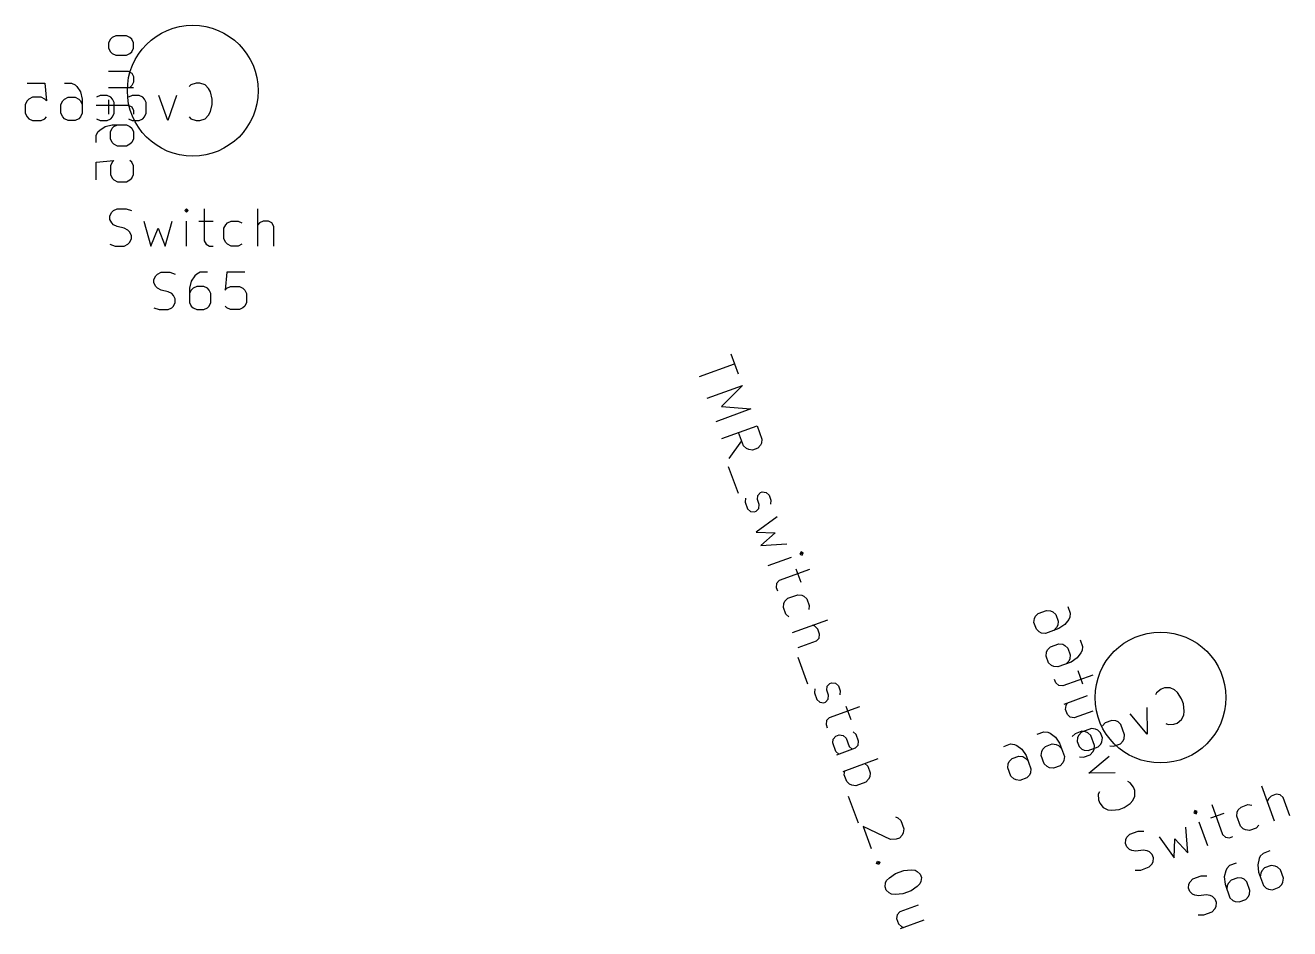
# Model space of a CAD drawing. Extents: x -8 to 301, y -173 to 11.
# Drawn here: x 133.27 to 167.1, y -102.91 to -78.75 of the extents above; entities that cross this region are included whole.
import ezdxf

# ---------------------------------------------------------------- set-up
doc = ezdxf.new("R2010")
doc.units = 0
doc.layers.add('BLACK', color=7, linetype='CONTINUOUS')

msp = doc.modelspace()

# ---------------------------------------------------------------- linework, layer by layer
at = {"layer": 'BLACK', "linetype": 'CONTINUOUS'}
for p, q in [((135.545771, -79.123808), (135.498152, -79.219046)), ((135.59339, -79.076189), (135.545771, -79.123808)), ((135.688628, -79.02857), (135.59339, -79.076189)), ((135.974342, -79.02857), (135.688628, -79.02857)), ((136.06958, -79.076189), (135.974342, -79.02857)), ((136.1172, -79.123808), (136.06958, -79.076189)), ((136.164819, -79.219046), (136.1172, -79.123808)), ((135.498152, -79.219046), (135.498152, -79.361903)), ((135.498152, -79.361903), (135.545771, -79.457141)), ((135.545771, -79.457141), (135.59339, -79.50476)), ((136.06958, -79.50476), (136.1172, -79.457141)), ((136.1172, -79.457141), (136.164819, -79.361903)), ((136.164819, -79.361903), (136.164819, -79.219046)), ((135.59339, -79.50476), (135.688628, -79.552379)), ((135.688628, -79.552379), (135.974342, -79.552379)), ((135.974342, -79.552379), (136.06958, -79.50476)), ((135.498152, -79.980951), (136.021961, -79.980951)), ((136.021961, -79.980951), (136.1172, -80.02857)), ((136.1172, -80.02857), (136.164819, -80.123808)), ((136.164819, -80.123808), (136.164819, -80.266665)), ((133.317618, -80.294819), (133.793808, -80.294819)), ((133.793808, -80.294819), (133.841427, -80.771009)), ((134.317618, -80.294819), (134.508094, -80.294819)), ((134.508094, -80.294819), (134.603332, -80.342438)), ((134.603332, -80.342438), (134.650951, -80.390057)), ((134.650951, -80.390057), (134.746189, -80.532914)), ((135.498152, -80.409522), (136.164819, -80.409522)), ((136.1172, -80.361903), (136.06958, -80.409522)), ((136.164819, -80.266665), (136.1172, -80.361903)), ((137.698571, -80.342438), (137.650952, -80.390057)), ((137.841428, -80.294819), (137.698571, -80.342438)), ((137.936666, -80.294819), (137.841428, -80.294819)), ((138.079523, -80.342438), (137.936666, -80.294819)), ((138.174761, -80.437676), (138.079523, -80.342438)), ((138.22238, -80.532914), (138.174761, -80.437676)), ((133.317618, -80.771009), (133.269999, -80.866247)), ((133.365237, -80.72339), (133.317618, -80.771009)), ((133.460475, -80.675771), (133.365237, -80.72339)), ((133.69857, -80.675771), (133.460475, -80.675771)), ((133.793808, -80.72339), (133.69857, -80.675771)), ((133.841427, -80.771009), (133.793808, -80.72339)), ((134.22238, -80.866247), (134.269999, -80.771009)), ((134.269999, -80.771009), (134.317618, -80.72339)), ((134.317618, -80.72339), (134.412856, -80.675771)), ((134.412856, -80.675771), (134.603332, -80.675771)), ((134.603332, -80.675771), (134.69857, -80.72339)), ((134.69857, -80.72339), (134.746189, -80.771009)), ((134.746189, -80.532914), (134.793808, -80.72339)), ((134.746189, -80.771009), (134.793808, -80.866247)), ((134.793808, -80.72339), (134.793808, -81.104342)), ((135.269999, -80.628152), (135.174761, -80.675771)), ((135.460475, -80.628152), (135.269999, -80.628152)), ((135.555713, -80.675771), (135.460475, -80.628152)), ((135.498152, -80.742856), (135.498152, -81.123808)), ((135.603332, -80.72339), (135.555713, -80.675771)), ((135.650951, -80.818628), (135.603332, -80.72339)), ((135.650951, -81.104342), (135.650951, -80.818628)), ((136.127142, -80.628152), (136.031904, -80.675771)), ((136.317618, -80.628152), (136.127142, -80.628152)), ((136.412856, -80.675771), (136.317618, -80.628152)), ((136.460475, -80.72339), (136.412856, -80.675771)), ((136.508094, -80.818628), (136.460475, -80.72339)), ((136.508094, -81.104342), (136.508094, -80.818628)), ((137.079523, -81.294819), (136.841428, -80.628152)), ((137.317618, -80.628152), (137.079523, -81.294819)), ((138.269999, -80.72339), (138.22238, -80.532914)), ((138.269999, -80.866247), (138.269999, -80.72339)), ((133.269999, -80.866247), (133.269999, -81.104342)), ((133.269999, -81.104342), (133.317618, -81.19958)), ((134.22238, -81.104342), (134.22238, -80.866247)), ((134.269999, -81.19958), (134.22238, -81.104342)), ((134.793808, -81.104342), (134.746189, -81.19958)), ((135.164819, -80.885713), (136.021961, -80.885713)), ((135.603332, -81.19958), (135.650951, -81.104342)), ((136.021961, -80.885713), (136.1172, -80.933332)), ((136.1172, -80.933332), (136.164819, -81.02857)), ((136.164819, -81.02857), (136.164819, -81.123808)), ((136.460475, -81.19958), (136.508094, -81.104342)), ((138.079523, -81.2472), (138.174761, -81.151961)), ((138.174761, -81.151961), (138.22238, -81.056723)), ((138.22238, -81.056723), (138.269999, -80.866247)), ((133.317618, -81.19958), (133.365237, -81.2472)), ((133.365237, -81.2472), (133.460475, -81.294819)), ((133.460475, -81.294819), (133.69857, -81.294819)), ((133.69857, -81.294819), (133.793808, -81.2472)), ((133.793808, -81.2472), (133.841427, -81.19958)), ((134.317618, -81.2472), (134.269999, -81.19958)), ((134.412856, -81.294819), (134.317618, -81.2472)), ((134.603332, -81.294819), (134.412856, -81.294819)), ((134.69857, -81.2472), (134.603332, -81.294819)), ((134.746189, -81.19958), (134.69857, -81.2472)), ((135.174761, -81.2472), (135.269999, -81.294819)), ((135.260057, -81.55238), (135.402914, -81.457142)), ((135.269999, -81.294819), (135.460475, -81.294819)), ((135.402914, -81.457142), (135.59339, -81.409523)), ((135.460475, -81.294819), (135.555713, -81.2472)), ((135.545771, -81.599999), (135.59339, -81.504761)), ((135.555713, -81.2472), (135.603332, -81.19958)), ((135.59339, -81.409523), (135.974342, -81.409523)), ((135.59339, -81.504761), (135.641009, -81.457142)), ((135.641009, -81.457142), (135.736247, -81.409523)), ((135.974342, -81.409523), (136.06958, -81.457142)), ((136.031904, -81.2472), (136.127142, -81.294819)), ((136.06958, -81.457142), (136.1172, -81.504761)), ((136.1172, -81.504761), (136.164819, -81.599999)), ((136.127142, -81.294819), (136.317618, -81.294819)), ((136.317618, -81.294819), (136.412856, -81.2472)), ((136.412856, -81.2472), (136.460475, -81.19958)), ((137.650952, -81.19958), (137.698571, -81.2472)), ((137.698571, -81.2472), (137.841428, -81.294819)), ((137.841428, -81.294819), (137.936666, -81.294819)), ((137.936666, -81.294819), (138.079523, -81.2472)), ((135.164819, -81.695237), (135.212438, -81.599999)), ((135.164819, -81.885713), (135.164819, -81.695237)), ((135.212438, -81.599999), (135.260057, -81.55238)), ((135.545771, -81.790475), (135.545771, -81.599999)), ((135.59339, -81.885713), (135.545771, -81.790475)), ((136.164819, -81.790475), (136.1172, -81.885713)), ((136.164819, -81.599999), (136.164819, -81.790475)), ((135.641009, -81.933332), (135.59339, -81.885713)), ((135.736247, -81.980951), (135.641009, -81.933332)), ((135.974342, -81.980951), (135.736247, -81.980951)), ((136.06958, -81.933332), (135.974342, -81.980951)), ((136.1172, -81.885713), (136.06958, -81.933332)), ((135.164819, -82.409523), (135.641009, -82.361904)), ((135.164819, -82.885713), (135.164819, -82.409523)), ((135.59339, -82.409523), (135.545771, -82.504761)), ((135.545771, -82.504761), (135.545771, -82.742856)), ((135.641009, -82.361904), (135.59339, -82.409523)), ((136.1172, -82.409523), (136.06958, -82.361904)), ((136.164819, -82.504761), (136.1172, -82.409523)), ((136.164819, -82.742856), (136.164819, -82.504761)), ((135.545771, -82.742856), (135.59339, -82.838094)), ((135.59339, -82.838094), (135.641009, -82.885713)), ((136.06958, -82.885713), (136.1172, -82.838094)), ((136.1172, -82.838094), (136.164819, -82.742856)), ((135.641009, -82.885713), (135.736247, -82.933332)), ((135.736247, -82.933332), (135.974342, -82.933332)), ((135.974342, -82.933332), (136.06958, -82.885713)), ((135.535714, -83.845295), (135.583333, -83.750057)), ((135.535714, -83.940533), (135.535714, -83.845295)), ((135.583333, -83.750057), (135.630952, -83.702438)), ((135.630952, -83.702438), (135.72619, -83.654819)), ((135.72619, -83.654819), (135.964285, -83.654819)), ((135.964285, -83.654819), (136.107142, -83.702438)), ((137.583333, -83.654819), (137.535714, -83.702438)), ((137.535714, -83.702438), (137.583333, -83.750057)), ((137.630952, -83.702438), (137.583333, -83.654819)), ((137.583333, -83.654819), (137.583333, -83.750057)), ((137.583333, -83.750057), (137.630952, -83.702438)), ((138.059523, -83.654819), (138.059523, -84.511961)), ((139.488095, -84.654819), (139.488095, -83.654819)), ((135.583333, -84.035771), (135.535714, -83.940533)), ((135.630952, -84.08339), (135.583333, -84.035771)), ((135.72619, -84.131009), (135.630952, -84.08339)), ((135.916666, -84.178628), (135.72619, -84.131009)), ((136.011904, -84.226247), (135.916666, -84.178628)), ((136.059523, -84.273866), (136.011904, -84.226247)), ((136.440476, -83.988152), (136.630952, -84.654819)), ((136.630952, -84.654819), (136.821428, -84.178628)), ((136.821428, -84.178628), (137.011904, -84.654819)), ((137.011904, -84.654819), (137.20238, -83.988152)), ((137.583333, -84.654819), (137.583333, -83.988152)), ((137.916666, -83.988152), (138.297618, -83.988152)), ((138.583333, -84.178628), (138.630952, -84.08339)), ((138.583333, -84.464342), (138.583333, -84.178628)), ((138.630952, -84.08339), (138.678571, -84.035771)), ((138.678571, -84.035771), (138.773809, -83.988152)), ((138.773809, -83.988152), (138.964285, -83.988152)), ((138.964285, -83.988152), (139.059523, -84.035771)), ((139.535714, -84.035771), (139.488095, -84.08339)), ((139.630952, -83.988152), (139.535714, -84.035771)), ((139.773809, -83.988152), (139.630952, -83.988152)), ((139.869047, -84.035771), (139.773809, -83.988152)), ((139.916666, -84.131009), (139.869047, -84.035771)), ((139.916666, -84.654819), (139.916666, -84.131009)), ((136.011904, -84.6072), (136.059523, -84.55958)), ((136.107142, -84.369104), (136.059523, -84.273866)), ((136.059523, -84.55958), (136.107142, -84.464342)), ((136.107142, -84.464342), (136.107142, -84.369104)), ((138.059523, -84.511961), (138.107142, -84.6072)), ((138.630952, -84.55958), (138.583333, -84.464342)), ((138.678571, -84.6072), (138.630952, -84.55958)), ((135.535714, -84.6072), (135.678571, -84.654819)), ((135.678571, -84.654819), (135.916666, -84.654819)), ((135.916666, -84.654819), (136.011904, -84.6072)), ((138.107142, -84.6072), (138.20238, -84.654819)), ((138.20238, -84.654819), (138.297618, -84.654819)), ((138.773809, -84.654819), (138.678571, -84.6072)), ((138.964285, -84.654819), (138.773809, -84.654819)), ((139.059523, -84.6072), (138.964285, -84.654819)), ((136.711905, -85.545295), (136.759524, -85.450057)), ((136.711905, -85.640533), (136.711905, -85.545295)), ((136.759524, -85.450057), (136.807143, -85.402438)), ((136.807143, -85.402438), (136.902381, -85.354819)), ((136.902381, -85.354819), (137.140476, -85.354819)), ((137.140476, -85.354819), (137.283333, -85.402438)), ((137.807143, -85.450057), (137.711905, -85.592914)), ((137.854762, -85.402438), (137.807143, -85.450057)), ((137.95, -85.354819), (137.854762, -85.402438)), ((138.140476, -85.354819), (137.95, -85.354819)), ((138.664286, -85.354819), (138.616667, -85.831009)), ((139.140476, -85.354819), (138.664286, -85.354819)), ((136.759524, -85.735771), (136.711905, -85.640533)), ((136.807143, -85.78339), (136.759524, -85.735771)), ((136.902381, -85.831009), (136.807143, -85.78339)), ((137.092857, -85.878628), (136.902381, -85.831009)), ((137.188095, -85.926247), (137.092857, -85.878628)), ((137.711905, -85.592914), (137.664286, -85.78339)), ((137.664286, -85.78339), (137.664286, -86.164342)), ((137.711905, -85.831009), (137.664286, -85.926247)), ((137.759524, -85.78339), (137.711905, -85.831009)), ((137.854762, -85.735771), (137.759524, -85.78339)), ((138.045238, -85.735771), (137.854762, -85.735771)), ((138.140476, -85.78339), (138.045238, -85.735771)), ((138.188095, -85.831009), (138.140476, -85.78339)), ((138.235714, -85.926247), (138.188095, -85.831009)), ((138.616667, -85.831009), (138.664286, -85.78339)), ((138.664286, -85.78339), (138.759524, -85.735771)), ((138.759524, -85.735771), (138.997619, -85.735771)), ((138.997619, -85.735771), (139.092857, -85.78339)), ((139.092857, -85.78339), (139.140476, -85.831009)), ((139.140476, -85.831009), (139.188095, -85.926247)), ((137.235714, -85.973866), (137.188095, -85.926247)), ((137.283333, -86.069104), (137.235714, -85.973866)), ((137.235714, -86.25958), (137.283333, -86.164342)), ((137.283333, -86.164342), (137.283333, -86.069104)), ((137.664286, -86.164342), (137.711905, -86.25958)), ((138.188095, -86.25958), (138.235714, -86.164342)), ((138.235714, -86.164342), (138.235714, -85.926247)), ((139.188095, -86.164342), (139.140476, -86.25958)), ((139.188095, -85.926247), (139.188095, -86.164342)), ((136.711905, -86.3072), (136.854762, -86.354819)), ((136.854762, -86.354819), (137.092857, -86.354819)), ((137.092857, -86.354819), (137.188095, -86.3072)), ((137.188095, -86.3072), (137.235714, -86.25958)), ((137.711905, -86.25958), (137.759524, -86.3072)), ((137.759524, -86.3072), (137.854762, -86.354819)), ((137.854762, -86.354819), (138.045238, -86.354819)), ((138.045238, -86.354819), (138.140476, -86.3072)), ((138.140476, -86.3072), (138.188095, -86.25958)), ((138.664286, -86.3072), (138.616667, -86.25958)), ((138.759524, -86.354819), (138.664286, -86.3072)), ((138.997619, -86.354819), (138.759524, -86.354819)), ((139.092857, -86.3072), (138.997619, -86.354819)), ((139.140476, -86.25958), (139.092857, -86.3072)), ((152.146232, -87.533439), (152.341672, -88.070407)), ((151.304259, -88.143943), (152.243952, -87.801923)), ((151.515986, -88.725658), (152.455679, -88.383638)), ((152.455679, -88.383638), (151.898476, -88.941169)), ((151.898476, -88.941169), (152.683692, -89.0101)), ((152.683692, -89.0101), (151.743999, -89.35212)), ((151.906866, -89.799592), (152.846559, -89.457572)), ((152.484632, -89.994704), (152.354339, -89.636725)), ((152.846559, -89.457572), (152.976852, -89.81555)), ((152.102306, -90.336559), (152.435772, -89.860462)), ((152.964678, -89.921331), (152.936218, -89.982365)), ((152.976852, -89.81555), (152.964678, -89.921331)), ((152.561953, -90.067911), (152.484632, -89.994704)), ((152.622987, -90.096372), (152.561953, -90.067911)), ((152.728768, -90.108546), (152.622987, -90.096372)), ((152.86301, -90.059686), (152.728768, -90.108546)), ((152.936218, -89.982365), (152.86301, -90.059686)), ((152.077958, -90.548122), (152.338545, -91.264078)), ((152.855277, -91.430729), (152.867451, -91.324948)), ((152.867451, -91.324948), (152.940659, -91.247627)), ((152.940659, -91.247627), (152.985406, -91.231341)), ((152.985406, -91.231341), (153.091188, -91.243515)), ((153.091188, -91.243515), (153.168508, -91.316722)), ((153.168508, -91.316722), (153.217368, -91.450964)), ((152.537934, -91.394207), (152.52576, -91.499989)), ((152.52576, -91.499989), (152.590906, -91.678978)), ((152.904137, -91.564971), (152.855277, -91.430729)), ((152.891963, -91.670752), (152.904137, -91.564971)), ((153.217368, -91.450964), (153.205194, -91.556745)), ((152.590906, -91.678978), (152.668227, -91.752186)), ((152.668227, -91.752186), (152.774008, -91.764359)), ((152.774008, -91.764359), (152.818756, -91.748073)), ((152.818756, -91.748073), (152.891963, -91.670752)), ((153.380235, -91.898437), (152.81892, -92.30544)), ((152.81892, -92.30544), (153.331539, -92.321562)), ((153.331539, -92.321562), (152.949213, -92.663418)), ((152.949213, -92.663418), (153.640822, -92.614393)), ((153.144653, -93.200385), (153.771115, -92.972371)), ((154.023312, -92.829904), (153.994852, -92.890938)), ((154.084346, -92.858365), (153.994852, -92.890938)), ((153.994852, -92.890938), (154.055885, -92.919399)), ((154.084346, -92.858365), (154.023312, -92.829904)), ((154.055885, -92.919399), (154.084346, -92.858365)), ((154.247213, -93.305837), (153.441762, -93.598997)), ((153.885122, -93.285602), (154.015415, -93.64358)), ((153.368554, -93.676318), (153.35638, -93.782099)), ((153.441762, -93.598997), (153.368554, -93.676318)), ((153.35638, -93.782099), (153.388953, -93.871593)), ((153.665663, -94.074931), (153.934146, -93.977211)), ((153.934146, -93.977211), (154.039927, -93.989385)), ((154.039927, -93.989385), (154.100961, -94.017845)), ((154.100961, -94.017845), (154.178282, -94.091053)), ((153.55182, -94.319067), (153.563994, -94.213285)), ((153.616967, -94.498056), (153.55182, -94.319067)), ((153.563994, -94.213285), (153.592455, -94.152251)), ((153.592455, -94.152251), (153.665663, -94.074931)), ((154.178282, -94.091053), (154.243429, -94.270042)), ((154.243429, -94.270042), (154.231255, -94.375823)), ((161.161126, -94.291028), (161.226273, -94.470017)), ((153.694288, -94.571263), (153.616967, -94.498056)), ((153.79612, -94.990276), (154.735813, -94.648256)), ((160.254007, -94.722543), (160.266181, -94.616762)), ((160.266181, -94.616762), (160.294641, -94.555728)), ((160.294641, -94.555728), (160.367849, -94.478407)), ((160.367849, -94.478407), (160.591586, -94.396974)), ((160.591586, -94.396974), (160.697367, -94.409148)), ((160.697367, -94.409148), (160.758401, -94.437608)), ((160.758401, -94.437608), (160.835721, -94.510816)), ((160.835721, -94.510816), (160.900868, -94.689805)), ((160.900868, -94.689805), (160.888694, -94.795587)), ((161.185638, -94.636833), (161.08397, -94.775187)), ((161.214099, -94.575799), (161.185638, -94.636833)), ((161.226273, -94.470017), (161.214099, -94.575799)), ((154.394122, -94.823296), (154.333088, -94.794836)), ((154.471442, -94.896504), (154.394122, -94.823296)), ((154.520302, -95.030746), (154.471442, -94.896504)), ((154.508128, -95.136527), (154.520302, -95.030746)), ((160.319154, -94.901532), (160.254007, -94.722543)), ((160.396474, -94.97474), (160.319154, -94.901532)), ((160.457508, -95.003201), (160.396474, -94.97474)), ((160.563289, -95.015374), (160.457508, -95.003201)), ((160.921267, -94.885081), (160.563289, -95.015374)), ((160.860234, -94.85662), (160.787026, -94.933941)), ((160.888694, -94.795587), (160.860234, -94.85662)), ((161.08397, -94.775187), (160.921267, -94.885081)), ((153.9427, -95.393001), (154.43492, -95.213848)), ((154.43492, -95.213848), (154.508128, -95.136527)), ((160.620375, -95.450673), (160.693583, -95.373353)), ((160.693583, -95.373353), (160.917319, -95.291919)), ((160.917319, -95.291919), (161.0231, -95.304093)), ((161.0231, -95.304093), (161.084134, -95.332554)), ((161.084134, -95.332554), (161.161455, -95.405762)), ((161.48686, -95.185974), (161.552006, -95.364963)), ((161.552006, -95.364963), (161.539832, -95.470744)), ((153.934639, -95.649311), (154.195226, -96.365267)), ((160.57974, -95.617488), (160.591914, -95.511707)), ((160.644887, -95.796477), (160.57974, -95.617488)), ((160.591914, -95.511707), (160.620375, -95.450673)), ((161.161455, -95.405762), (161.226602, -95.584751)), ((161.214428, -95.690532), (161.185967, -95.751566)), ((161.226602, -95.584751), (161.214428, -95.690532)), ((161.409703, -95.670133), (161.247001, -95.780026)), ((161.511372, -95.531778), (161.409703, -95.670133)), ((161.539832, -95.470744), (161.511372, -95.531778)), ((160.722208, -95.869685), (160.644887, -95.796477)), ((160.783242, -95.898146), (160.722208, -95.869685)), ((160.889023, -95.91032), (160.783242, -95.898146)), ((161.247001, -95.780026), (160.889023, -95.91032)), ((161.185967, -95.751566), (161.112759, -95.828886)), ((161.564509, -96.373915), (161.434216, -96.015937)), ((154.724132, -96.426137), (154.79734, -96.348816)), ((154.79734, -96.348816), (154.842087, -96.33253)), ((154.842087, -96.33253), (154.947869, -96.344704)), ((154.947869, -96.344704), (155.025189, -96.417911)), ((160.840327, -96.333445), (160.807754, -96.243951)), ((160.917648, -96.406653), (160.840327, -96.333445)), ((161.82888, -96.125667), (161.023429, -96.418827)), ((154.394615, -96.495396), (154.382441, -96.601178)), ((154.382441, -96.601178), (154.447587, -96.780167)), ((154.711958, -96.531918), (154.724132, -96.426137)), ((154.760818, -96.66616), (154.711958, -96.531918)), ((154.748644, -96.771941), (154.760818, -96.66616)), ((155.025189, -96.417911), (155.074049, -96.552153)), ((155.074049, -96.552153), (155.061875, -96.657934)), ((161.023429, -96.418827), (160.917648, -96.406653)), ((161.678516, -96.687146), (161.052054, -96.91516)), ((163.536873, -96.598146), (163.508413, -96.65918)), ((163.654829, -96.504539), (163.536873, -96.598146)), ((163.744323, -96.471965), (163.654829, -96.504539)), ((163.894852, -96.467853), (163.744323, -96.471965)), ((164.016919, -96.524774), (163.894852, -96.467853)), ((164.09424, -96.597982), (164.016919, -96.524774)), ((164.204134, -96.760684), (164.09424, -96.597982)), ((154.447587, -96.780167), (154.524908, -96.853375)), ((154.524908, -96.853375), (154.630689, -96.865548)), ((154.630689, -96.865548), (154.675437, -96.849262)), ((154.675437, -96.849262), (154.748644, -96.771941)), ((155.58272, -96.975114), (154.777269, -97.268274)), ((155.220629, -96.954879), (155.350923, -97.312857)), ((161.100914, -97.049401), (161.113088, -96.94362)), ((161.149774, -97.183643), (161.100914, -97.049401)), ((161.113088, -96.94362), (161.141549, -96.882586)), ((163.276615, -96.996923), (163.280892, -97.704818)), ((164.252994, -96.894926), (164.204134, -96.760684)), ((164.273394, -97.090202), (164.252994, -96.894926)), ((154.704062, -97.345595), (154.691888, -97.451376)), ((154.777269, -97.268274), (154.704062, -97.345595)), ((161.227095, -97.256851), (161.149774, -97.183643)), ((161.332876, -97.269025), (161.227095, -97.256851)), ((161.825096, -97.089872), (161.332876, -97.269025)), ((162.157933, -97.40409), (162.084726, -97.481411)), ((162.336923, -97.338943), (162.157933, -97.40409)), ((162.442704, -97.351117), (162.336923, -97.338943)), ((162.503738, -97.379578), (162.442704, -97.351117)), ((162.581058, -97.452786), (162.503738, -97.379578)), ((163.280892, -97.704818), (162.829143, -97.15979)), ((163.996849, -97.444231), (164.086343, -97.411658)), ((164.086343, -97.411658), (164.204298, -97.318051)), ((164.204298, -97.318051), (164.26122, -97.195983)), ((164.26122, -97.195983), (164.273394, -97.090202)), ((154.691888, -97.451376), (154.724461, -97.54087)), ((154.956423, -97.760494), (155.045918, -97.727921)), ((155.045918, -97.727921), (155.151699, -97.740095)), ((155.151699, -97.740095), (155.229019, -97.813303)), ((155.497503, -97.715583), (155.420182, -97.642375)), ((155.56265, -97.894572), (155.497503, -97.715583)), ((160.34353, -97.709753), (160.522519, -97.644606)), ((160.522519, -97.644606), (160.628301, -97.65678)), ((160.628301, -97.65678), (160.689335, -97.685241)), ((160.689335, -97.685241), (160.827689, -97.786909)), ((161.352482, -97.69725), (161.279275, -97.774571)), ((161.531472, -97.632103), (161.352482, -97.69725)), ((161.450995, -97.732784), (161.422535, -97.793818)), ((161.524203, -97.655464), (161.450995, -97.732784)), ((161.792687, -97.557744), (161.524203, -97.655464)), ((161.637253, -97.644277), (161.531472, -97.632103)), ((161.698287, -97.672738), (161.637253, -97.644277)), ((161.775607, -97.745946), (161.698287, -97.672738)), ((161.873327, -98.014429), (161.775607, -97.745946)), ((161.898468, -97.569918), (161.792687, -97.557744)), ((161.959502, -97.598378), (161.898468, -97.569918)), ((162.036823, -97.671586), (161.959502, -97.598378)), ((162.085683, -97.805828), (162.036823, -97.671586)), ((162.678778, -97.721269), (162.581058, -97.452786)), ((162.666604, -97.82705), (162.678778, -97.721269)), ((163.785286, -97.419884), (163.84632, -97.448344)), ((163.84632, -97.448344), (163.996849, -97.444231)), ((154.871041, -97.943596), (154.883215, -97.837815)), ((154.952475, -98.167333), (154.871041, -97.943596)), ((154.883215, -97.837815), (154.956423, -97.760494)), ((154.985048, -98.256827), (155.477268, -98.077674)), ((155.229019, -97.813303), (155.310453, -98.037039)), ((155.310453, -98.037039), (155.387773, -98.110247)), ((155.477268, -98.077674), (155.550476, -98.000353)), ((155.550476, -98.000353), (155.56265, -97.894572)), ((159.448585, -98.035486), (159.627574, -97.97034)), ((159.627574, -97.97034), (159.733355, -97.982513)), ((159.733355, -97.982513), (159.794389, -98.010974)), ((159.794389, -98.010974), (159.932744, -98.112643)), ((160.49011, -98.112478), (160.563318, -98.035158)), ((160.563318, -98.035158), (160.742307, -97.970011)), ((160.742307, -97.970011), (160.848089, -97.982185)), ((160.827689, -97.786909), (160.937583, -97.949611)), ((160.848089, -97.982185), (160.909122, -98.010645)), ((160.909122, -98.010645), (160.986443, -98.083853)), ((160.937583, -97.949611), (161.067876, -98.30759)), ((161.422535, -97.793818), (161.410361, -97.8996)), ((161.410361, -97.8996), (161.459221, -98.033841)), ((161.459221, -98.033841), (161.536542, -98.107049)), ((161.703357, -98.147684), (161.97184, -98.049964)), ((161.861153, -98.120211), (161.873327, -98.014429)), ((161.97184, -98.049964), (162.045048, -97.972643)), ((162.045048, -97.972643), (162.073509, -97.911609)), ((162.073509, -97.911609), (162.085683, -97.805828)), ((162.280166, -98.018378), (162.385947, -98.030552)), ((162.385947, -98.030552), (162.564936, -97.965405)), ((162.564936, -97.965405), (162.638144, -97.888084)), ((162.638144, -97.888084), (162.666604, -97.82705)), ((155.029795, -98.24054), (154.952475, -98.167333)), ((155.147915, -98.7043), (156.087607, -98.36228)), ((159.595165, -98.438212), (159.668373, -98.360891)), ((159.668373, -98.360891), (159.847362, -98.295744)), ((159.847362, -98.295744), (159.953143, -98.307918)), ((159.932744, -98.112643), (160.042638, -98.275345)), ((159.953143, -98.307918), (160.014177, -98.336379)), ((160.014177, -98.336379), (160.091498, -98.409587)), ((160.042638, -98.275345), (160.172931, -98.633323)), ((160.449476, -98.279293), (160.46165, -98.173512)), ((160.530909, -98.50303), (160.449476, -98.279293)), ((160.46165, -98.173512), (160.49011, -98.112478)), ((161.055703, -98.413371), (161.027242, -98.474405)), ((161.067876, -98.30759), (161.055703, -98.413371)), ((161.474715, -98.311538), (161.580496, -98.323712)), ((161.536542, -98.107049), (161.597575, -98.13551)), ((161.580496, -98.323712), (161.759485, -98.258565)), ((161.597575, -98.13551), (161.703357, -98.147684)), ((161.719808, -98.749798), (162.264836, -98.298048)), ((161.759485, -98.258565), (161.832693, -98.181245)), ((161.832693, -98.181245), (161.861153, -98.120211)), ((155.180488, -98.793794), (155.192662, -98.688013)), ((155.729629, -98.492573), (155.80695, -98.565781)), ((155.80695, -98.565781), (155.872096, -98.74477)), ((155.872096, -98.74477), (155.859923, -98.850551)), ((159.55453, -98.605027), (159.566704, -98.499246)), ((159.635964, -98.828763), (159.55453, -98.605027)), ((159.566704, -98.499246), (159.595165, -98.438212)), ((160.160757, -98.739104), (160.132297, -98.800138)), ((160.172931, -98.633323), (160.160757, -98.739104)), ((160.60823, -98.576238), (160.530909, -98.50303)), ((160.669264, -98.604698), (160.60823, -98.576238)), ((160.775045, -98.616872), (160.669264, -98.604698)), ((160.954034, -98.551725), (160.775045, -98.616872)), ((161.027242, -98.474405), (160.954034, -98.551725)), ((162.427703, -98.745521), (161.719808, -98.749798)), ((155.245635, -98.972783), (155.180488, -98.793794)), ((155.322955, -99.045991), (155.245635, -98.972783)), ((155.383989, -99.074452), (155.322955, -99.045991)), ((155.48977, -99.086626), (155.383989, -99.074452)), ((155.758254, -98.988906), (155.48977, -99.086626)), ((155.831462, -98.911585), (155.758254, -98.988906)), ((155.859923, -98.850551), (155.831462, -98.911585)), ((159.713284, -98.901971), (159.635964, -98.828763)), ((159.774318, -98.930432), (159.713284, -98.901971)), ((159.8801, -98.942606), (159.774318, -98.930432)), ((160.059089, -98.877459), (159.8801, -98.942606)), ((160.132297, -98.800138), (160.059089, -98.877459)), ((162.82648, -99.005779), (162.765446, -98.977318)), ((162.920087, -99.123734), (162.82648, -99.005779)), ((166.693397, -100.038405), (166.351377, -99.098712)), ((155.286434, -99.363335), (155.54702, -100.079291)), ((162.004742, -99.254192), (161.976282, -99.315226)), ((161.976282, -99.315226), (161.980395, -99.465754)), ((162.899852, -99.485825), (162.956773, -99.363757)), ((162.952661, -99.213229), (162.920087, -99.123734)), ((162.956773, -99.363757), (162.952661, -99.213229)), ((166.526418, -99.440404), (166.497957, -99.501438)), ((166.599625, -99.363083), (166.526418, -99.440404)), ((166.733867, -99.314223), (166.599625, -99.363083)), ((166.839648, -99.326397), (166.733867, -99.314223)), ((166.916969, -99.399605), (166.839648, -99.326397)), ((167.096122, -99.891825), (166.916969, -99.399605)), ((161.980395, -99.465754), (162.012968, -99.555249)), ((162.012968, -99.555249), (162.106575, -99.673204)), ((162.106575, -99.673204), (162.228643, -99.730125)), ((162.228643, -99.730125), (162.334424, -99.742299)), ((162.334424, -99.742299), (162.5297, -99.7219)), ((162.5297, -99.7219), (162.663942, -99.67304)), ((162.663942, -99.67304), (162.826644, -99.563146)), ((162.826644, -99.563146), (162.899852, -99.485825)), ((164.561486, -99.750179), (164.533026, -99.811213)), ((164.62252, -99.77864), (164.561486, -99.750179)), ((164.561486, -99.750179), (164.594059, -99.839674)), ((164.594059, -99.839674), (164.62252, -99.77864)), ((165.008958, -99.587313), (165.302118, -100.392764)), ((165.692506, -99.794598), (165.720967, -99.733564)), ((165.720967, -99.733564), (165.794174, -99.656243)), ((165.794174, -99.656243), (165.973164, -99.591097)), ((165.973164, -99.591097), (166.078945, -99.603271)), ((156.55186, -99.916261), (156.612894, -99.944721)), ((156.612894, -99.944721), (156.690214, -100.017929)), ((156.690214, -100.017929), (156.771648, -100.241665)), ((164.533026, -99.811213), (164.594059, -99.839674)), ((164.903506, -100.689872), (164.675493, -100.06341)), ((164.988723, -99.949404), (165.346701, -99.81911)), ((165.680332, -99.900379), (165.692506, -99.794598)), ((165.778052, -100.168863), (165.680332, -99.900379)), ((156.417782, -100.522487), (155.685375, -100.18096)), ((155.685375, -100.18096), (155.897102, -100.762675)), ((156.731013, -100.40848), (156.657805, -100.485801)), ((156.759474, -100.347447), (156.731013, -100.40848)), ((156.771648, -100.241665), (156.759474, -100.347447)), ((162.714674, -100.523714), (162.743135, -100.46268)), ((162.743135, -100.46268), (162.816343, -100.38536)), ((162.816343, -100.38536), (163.040079, -100.303926)), ((163.040079, -100.303926), (163.190607, -100.299814)), ((163.601558, -100.45429), (164.008561, -101.015605)), ((164.366539, -100.885312), (164.317515, -100.193704)), ((165.302118, -100.392764), (165.379439, -100.465971)), ((165.48522, -100.478145), (165.574715, -100.445572)), ((165.855373, -100.242071), (165.778052, -100.168863)), ((165.916407, -100.270531), (165.855373, -100.242071)), ((166.022188, -100.282705), (165.916407, -100.270531)), ((166.201177, -100.217558), (166.022188, -100.282705)), ((166.274385, -100.140238), (166.201177, -100.217558)), ((156.568311, -100.518374), (156.417782, -100.522487)), ((156.657805, -100.485801), (156.568311, -100.518374)), ((162.7025, -100.629495), (162.714674, -100.523714)), ((162.735074, -100.71899), (162.7025, -100.629495)), ((162.812394, -100.792198), (162.735074, -100.71899)), ((162.873428, -100.820658), (162.812394, -100.792198)), ((164.008561, -101.015605), (164.024683, -100.502986)), ((164.024683, -100.502986), (164.366539, -100.885312)), ((165.379439, -100.465971), (165.48522, -100.478145)), ((156.043682, -101.1654), (156.072142, -101.104366)), ((156.133176, -101.132827), (156.043682, -101.1654)), ((156.072142, -101.104366), (156.133176, -101.132827)), ((156.133176, -101.132827), (156.104716, -101.193861)), ((162.979209, -100.832832), (162.873428, -100.820658)), ((163.174485, -100.812433), (162.979209, -100.832832)), ((163.280266, -100.824607), (163.174485, -100.812433)), ((163.3413, -100.853067), (163.280266, -100.824607)), ((163.418621, -100.926275), (163.3413, -100.853067)), ((163.41056, -101.182585), (163.43902, -101.121551)), ((163.451194, -101.01577), (163.418621, -100.926275)), ((163.43902, -101.121551), (163.451194, -101.01577)), ((166.280752, -101.034871), (166.240118, -101.201686)), ((166.309213, -100.973837), (166.280752, -101.034871)), ((166.38242, -100.896516), (166.309213, -100.973837)), ((166.56141, -100.83137), (166.38242, -100.896516)), ((156.104716, -101.193861), (156.043682, -101.1654)), ((156.385537, -101.547726), (156.54824, -101.437832)), ((156.54824, -101.437832), (156.771976, -101.356398)), ((156.771976, -101.356398), (156.967252, -101.335999)), ((156.967252, -101.335999), (157.073033, -101.348173)), ((157.073033, -101.348173), (157.134067, -101.376633)), ((157.134067, -101.376633), (157.211388, -101.449841)), ((157.211388, -101.449841), (157.243961, -101.539336)), ((162.963087, -101.345452), (163.113616, -101.341339)), ((163.113616, -101.341339), (163.337352, -101.259906)), ((163.337352, -101.259906), (163.41056, -101.182585)), ((165.385807, -101.360604), (165.345172, -101.52742)), ((165.414267, -101.29957), (165.385807, -101.360604)), ((165.487475, -101.22225), (165.414267, -101.29957)), ((165.666464, -101.157103), (165.487475, -101.22225)), ((166.240118, -101.201686), (166.260517, -101.396962)), ((166.260517, -101.396962), (166.39081, -101.75494)), ((166.321551, -101.425422), (166.309377, -101.531204)), ((166.350011, -101.364388), (166.321551, -101.425422)), ((166.423219, -101.287068), (166.350011, -101.364388)), ((166.602208, -101.221921), (166.423219, -101.287068)), ((166.70799, -101.234095), (166.602208, -101.221921)), ((166.769024, -101.262556), (166.70799, -101.234095)), ((166.846344, -101.335764), (166.769024, -101.262556)), ((166.927778, -101.5595), (166.846344, -101.335764)), ((156.271695, -101.791861), (156.283869, -101.68608)), ((156.304268, -101.881356), (156.271695, -101.791861)), ((156.283869, -101.68608), (156.31233, -101.625046)), ((156.31233, -101.625046), (156.385537, -101.547726)), ((157.130119, -101.783471), (156.967416, -101.893365)), ((157.203327, -101.706151), (157.130119, -101.783471)), ((157.231787, -101.645117), (157.203327, -101.706151)), ((157.243961, -101.539336), (157.231787, -101.645117)), ((164.389193, -101.824692), (164.401367, -101.718911)), ((164.401367, -101.718911), (164.429827, -101.657877)), ((164.429827, -101.657877), (164.503035, -101.580557)), ((164.503035, -101.580557), (164.726771, -101.499123)), ((164.726771, -101.499123), (164.8773, -101.495011)), ((165.345172, -101.52742), (165.365572, -101.722695)), ((165.365572, -101.722695), (165.495865, -102.080673)), ((165.426605, -101.751156), (165.414432, -101.856937)), ((165.455066, -101.690122), (165.426605, -101.751156)), ((165.528274, -101.612801), (165.455066, -101.690122)), ((165.707263, -101.547655), (165.528274, -101.612801)), ((165.813044, -101.559829), (165.707263, -101.547655)), ((165.874078, -101.588289), (165.813044, -101.559829)), ((165.951399, -101.661497), (165.874078, -101.588289)), ((166.032832, -101.885233), (165.951399, -101.661497)), ((166.39081, -101.75494), (166.468131, -101.828148)), ((166.634946, -101.868782), (166.813935, -101.803636)), ((166.813935, -101.803636), (166.887143, -101.726315)), ((166.887143, -101.726315), (166.915604, -101.665281)), ((166.915604, -101.665281), (166.927778, -101.5595)), ((156.381589, -101.954564), (156.304268, -101.881356)), ((156.442623, -101.983024), (156.381589, -101.954564)), ((156.548404, -101.995198), (156.442623, -101.983024)), ((156.74368, -101.974799), (156.548404, -101.995198)), ((156.967416, -101.893365), (156.74368, -101.974799)), ((164.421766, -101.914187), (164.389193, -101.824692)), ((164.499087, -101.987395), (164.421766, -101.914187)), ((164.560121, -102.015855), (164.499087, -101.987395)), ((164.665902, -102.028029), (164.560121, -102.015855)), ((164.861178, -102.00763), (164.665902, -102.028029)), ((164.966959, -102.019804), (164.861178, -102.00763)), ((165.027993, -102.048264), (164.966959, -102.019804)), ((165.105313, -102.121472), (165.027993, -102.048264)), ((165.137887, -102.210967), (165.105313, -102.121472)), ((165.495865, -102.080673), (165.573186, -102.153881)), ((165.573186, -102.153881), (165.634219, -102.182342)), ((165.740001, -102.194516), (165.91899, -102.129369)), ((165.91899, -102.129369), (165.992198, -102.052048)), ((165.992198, -102.052048), (166.020658, -101.991015)), ((166.020658, -101.991015), (166.032832, -101.885233)), ((166.468131, -101.828148), (166.529165, -101.856608)), ((166.529165, -101.856608), (166.634946, -101.868782)), ((156.666524, -102.458958), (156.593316, -102.536278)), ((157.158744, -102.279804), (156.666524, -102.458958)), ((164.800308, -102.536536), (165.024044, -102.455103)), ((165.024044, -102.455103), (165.097252, -102.377782)), ((165.097252, -102.377782), (165.125713, -102.316748)), ((165.125713, -102.316748), (165.137887, -102.210967)), ((165.634219, -102.182342), (165.740001, -102.194516)), ((156.593316, -102.536278), (156.581142, -102.642059)), ((156.581142, -102.642059), (156.630002, -102.776301)), ((156.630002, -102.776301), (156.707323, -102.849509)), ((157.305324, -102.68253), (156.678862, -102.910543)), ((164.64978, -102.540649), (164.800308, -102.536536)), ((156.707323, -102.849509), (156.768356, -102.87797))]:
    msp.add_line(p, q, dxfattribs=at)
at = {"layer": 'BLACK'}
for centre in [(137.75, -80.5), (163.639091, -96.728617)]:
    msp.add_circle(centre, 1.75, dxfattribs=at)

doc.saveas('drawing.dxf')
